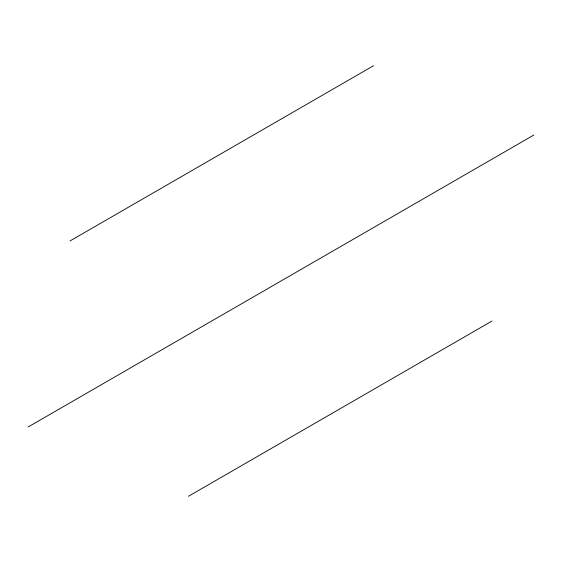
<?xml version="1.0" encoding="UTF-8"?>
<svg xmlns="http://www.w3.org/2000/svg" width="562" height="562" viewBox="0 0 562 562"><rect width="100%" height="100%" fill="white"/><g stroke="black" fill="none" stroke-linecap="round" stroke-linejoin="round"><path stroke-width="0.84" d="M70.018 240.958L373.498 65.74M28.1 427.008L533.9 134.992M188.502 496.26L491.982 321.043"/></g></svg>
